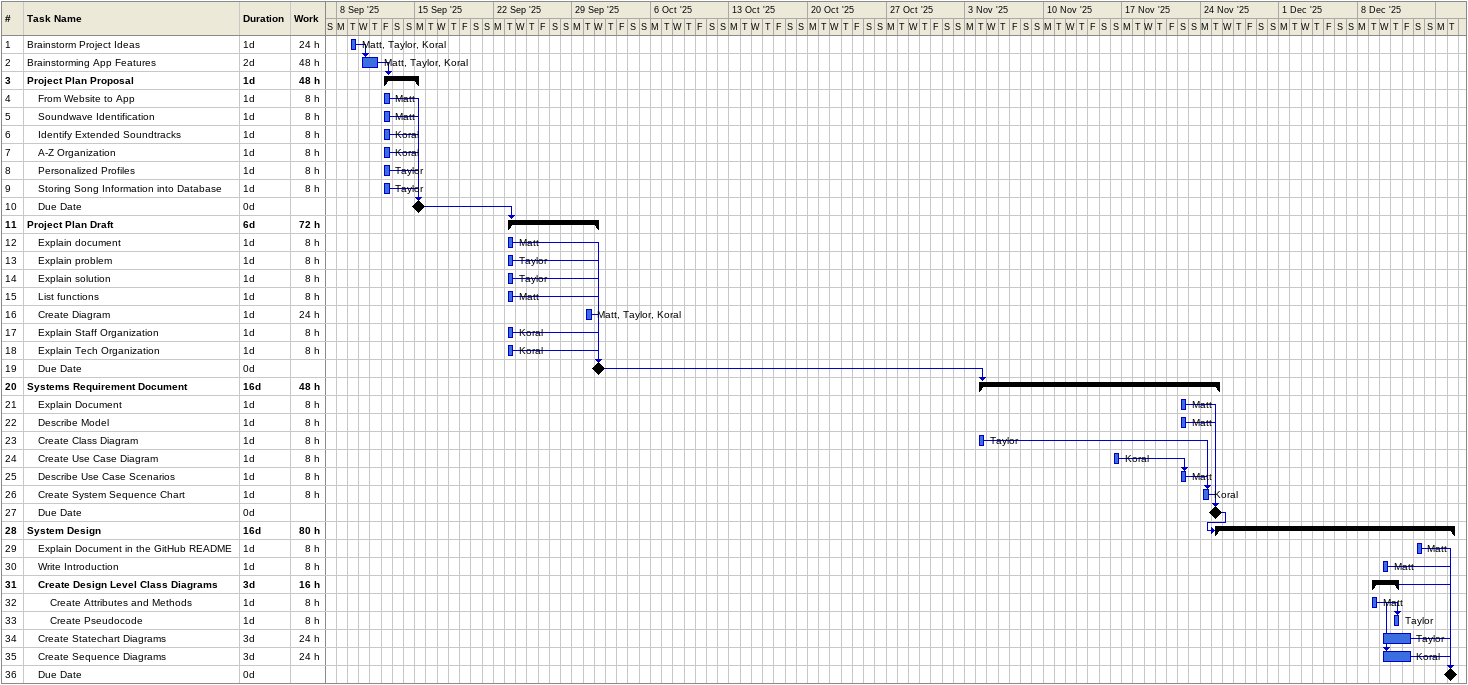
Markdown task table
| ID | Level | Task | Duration | Start | Finish | Predecessors | Resources | Work (h) |
|---|---|---|---|---|---|---|---|---|
| 1 | 1 | Brainstorm Project Ideas | 1d | 2025-09-09 | 2025-09-09 |  | Matt, Taylor, Koral | 24 |
| 2 | 1 | Brainstorming App Features | 2d | 2025-09-10 | 2025-09-11 | 1 | Matt, Taylor, Koral | 48 |
| 3 | 1 | **Project Plan Proposal** | 1d | 2025-09-12 | 2025-09-15 | 2 |  | 48 |
| 4 | 2 | From Website to App | 1d | 2025-09-12 | 2025-09-12 |  | Matt | 8 |
| 5 | 2 | Soundwave Identification | 1d | 2025-09-12 | 2025-09-12 |  | Matt | 8 |
| 6 | 2 | Identify Extended Soundtracks | 1d | 2025-09-12 | 2025-09-12 |  | Koral | 8 |
| 7 | 2 | A-Z Organization | 1d | 2025-09-12 | 2025-09-12 |  | Koral | 8 |
| 8 | 2 | Personalized Profiles | 1d | 2025-09-12 | 2025-09-12 |  | Taylor | 8 |
| 9 | 2 | Storing Song Information into Database | 1d | 2025-09-12 | 2025-09-12 |  | Taylor | 8 |
| 10 | 2 | Due Date | 0d | 2025-09-15 | 2025-09-15 | 9, 4, 5, 6, 7, 8 |  |  |
| 11 | 1 | **Project Plan Draft** | 6d | 2025-09-23 | 2025-10-01 | 10 |  | 72 |
| 12 | 2 | Explain document | 1d | 2025-09-23 | 2025-09-23 |  | Matt | 8 |
| 13 | 2 | Explain problem | 1d | 2025-09-23 | 2025-09-23 |  | Taylor | 8 |
| 14 | 2 | Explain solution | 1d | 2025-09-23 | 2025-09-23 |  | Taylor | 8 |
| 15 | 2 | List functions | 1d | 2025-09-23 | 2025-09-23 |  | Matt | 8 |
| 16 | 2 | Create Diagram | 1d | 2025-09-30 | 2025-09-30 |  | Matt, Taylor, Koral | 24 |
| 17 | 2 | Explain Staff Organization | 1d | 2025-09-23 | 2025-09-23 |  | Koral | 8 |
| 18 | 2 | Explain Tech Organization | 1d | 2025-09-23 | 2025-09-23 |  | Koral | 8 |
| 19 | 2 | Due Date | 0d | 2025-10-01 | 2025-10-01 | 12, 13, 14, 15, 16, 17, 18 |  |  |
| 20 | 1 | **Systems Requirement Document** | 16d | 2025-11-04 | 2025-11-25 | 19 |  | 48 |
| 21 | 2 | Explain Document | 1d | 2025-11-22 | 2025-11-22 |  | Matt | 8 |
| 22 | 2 | Describe Model | 1d | 2025-11-22 | 2025-11-22 |  | Matt | 8 |
| 23 | 2 | Create Class Diagram | 1d | 2025-11-04 | 2025-11-04 |  | Taylor | 8 |
| 24 | 2 | Create Use Case Diagram | 1d | 2025-11-16 | 2025-11-16 |  | Koral | 8 |
| 25 | 2 | Describe Use Case Scenarios | 1d | 2025-11-22 | 2025-11-22 | 24 | Matt | 8 |
| 26 | 2 | Create System Sequence Chart | 1d | 2025-11-24 | 2025-11-24 | 23, 25 | Koral | 8 |
| 27 | 2 | Due Date | 0d | 2025-11-25 | 2025-11-25 | 26, 21, 22 |  |  |
| 28 | 1 | **System Design** | 16d | 2025-11-25 | 2025-12-16 | 27 |  | 80 |
| 29 | 2 | Explain Document in the GitHub README | 1d | 2025-12-13 | 2025-12-13 |  | Matt | 8 |
| 30 | 2 | Write Introduction | 1d | 2025-12-10 | 2025-12-10 |  | Matt | 8 |
| 31 | 2 | **Create Design Level Class Diagrams** | 3d | 2025-12-09 | 2025-12-11 |  |  | 16 |
| 32 | 3 | Create Attributes and Methods | 1d | 2025-12-09 | 2025-12-09 |  | Matt | 8 |
| 33 | 3 | Create Pseudocode | 1d | 2025-12-11 | 2025-12-11 | 32 | Taylor | 8 |
| 34 | 2 | Create Statechart Diagrams | 3d | 2025-12-10 | 2025-12-12 |  | Taylor | 24 |
| 35 | 2 | Create Sequence Diagrams | 3d | 2025-12-10 | 2025-12-12 | 32 | Koral | 24 |
| 36 | 2 | Due Date | 0d | 2025-12-16 | 2025-12-16 | 29, 30, 31, 34, 35 |  |  |
